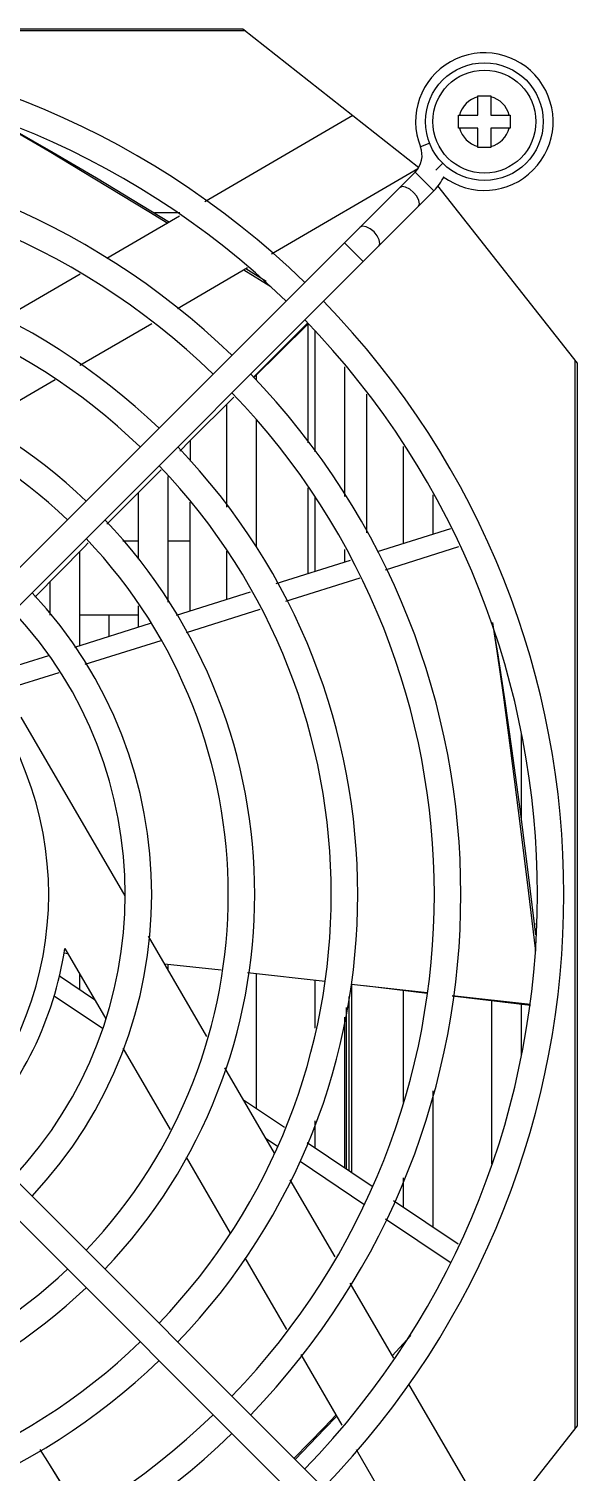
# Model space of a CAD drawing. Header units: millimetres. Extents: x 0 to 141, y -1 to 90.
# Drawn here: x 12.45 to 16.17, y 34.78 to 44.58 of the extents above; entities that cross this region are included whole.
import ezdxf

# ---------------------------------------------------------------- set-up
doc = ezdxf.new("R2010")
doc.units = ezdxf.units.MM

msp = doc.modelspace()

# ---------------------------------------------------------------- linework, layer by layer
for p, q in [((13.9168, 44.5667), (6.6632, 44.5667)), ((6.68, 44.58), (13.9, 44.58)), ((13.9, 44.58), (15.095, 43.6391)), ((15.4962, 43.9938), (15.4962, 44.125)), ((15.4962, 44.125), (15.5837, 44.125)), ((15.5837, 44.125), (15.5837, 43.9938)), ((14.6473, 43.9916), (13.64, 43.4059)), ((15.365, 43.9062), (15.365, 43.9938)), ((15.365, 43.9938), (15.4962, 43.9938)), ((15.5837, 43.9938), (15.715, 43.9938)), ((15.715, 43.9938), (15.715, 43.9062)), ((15.4962, 43.9062), (15.365, 43.9062)), ((15.4962, 43.775), (15.4962, 43.9062)), ((15.5837, 43.9062), (15.5837, 43.775)), ((15.715, 43.9062), (15.5837, 43.9062)), ((15.1685, 43.8037), (15.1055, 43.7788)), ((15.5837, 43.775), (15.4962, 43.775)), ((14.0929, 43.0523), (15.0872, 43.6304)), ((15.2582, 43.6682), (15.2098, 43.6198)), ((15.0698, 43.6071), (10.9335, 39.4708)), ((15.1971, 43.4798), (15.0698, 43.6071)), ((15.1971, 43.4798), (11.0607, 39.3435)), ((15.2223, 43.5136), (16.17, 42.31)), ((13.4693, 43.3067), (12.976, 43.0198)), ((13.4715, 43.3304), (13.2983, 43.3304)), ((14.7159, 42.9987), (14.5887, 43.126)), ((13.4553, 42.6815), (13.9308, 42.958)), ((13.9188, 42.9511), (14.0583, 42.8652)), ((12.7929, 42.9134), (12.2688, 42.6086)), ((13.9057, 42.9435), (14.0883, 42.8305)), ((12.7927, 42.2963), (13.2799, 42.5796)), ((13.9699, 42.2116), (14.337, 42.5786)), ((13.9722, 42.2094), (14.3413, 42.5746)), ((14.34, 42.5733), (14.34, 41.7685)), ((14.39, 41.7071), (14.39, 42.5291)), ((14.59, 42.2833), (14.59, 41.4024)), ((16.1567, 35.0731), (16.1567, 42.3269)), ((16.17, 42.31), (16.17, 35.09)), ((12.109, 41.8988), (12.6241, 42.1983)), ((13.99, 42.227), (13.99, 42.1928)), ((13.5392, 41.7811), (13.8372, 42.0789)), ((13.5393, 41.7811), (13.8388, 42.0774)), ((14.74, 42.0989), (14.74, 41.1558)), ((13.79, 41.3314), (13.79, 42.0291)), ((13.99, 41.9261), (13.99, 41.0608)), ((13.4704, 41.7121), (13.5392, 41.7811)), ((13.54, 41.7811), (13.54, 41.6426)), ((14.99, 41.0843), (14.99, 41.7431)), ((12.9758, 41.2153), (13.3438, 41.5849)), ((13.39, 41.5387), (13.39, 40.6853)), ((13.19, 40.9786), (13.19, 41.4305)), ((14.34, 41.4622), (14.34, 40.8792)), ((14.39, 40.895), (14.39, 41.3954)), ((15.19, 41.4142), (15.19, 41.1475)), ((13.54, 40.6267), (13.54, 41.3657)), ((14.8148, 41.029), (15.3123, 41.186)), ((13.19, 41.1), (13.0828, 41.1)), ((13.54, 41.1), (13.39, 41.1)), ((12.79, 41.0285), (12.79, 40.3899)), ((13.79, 40.7056), (13.79, 41.0318)), ((14.59, 41.0442), (14.59, 40.9581)), ((14.8682, 40.9062), (15.3657, 41.0631)), ((14.126, 40.8116), (14.6301, 40.9707)), ((12.59, 40.5968), (12.59, 40.826)), ((14.191, 40.6926), (14.6952, 40.8516)), ((13.4494, 40.5981), (13.9516, 40.7566)), ((12.79, 40.6), (13.19, 40.6)), ((12.99, 40.4531), (12.99, 40.6)), ((13.19, 40.5162), (13.19, 40.66)), ((13.5169, 40.4801), (14.0165, 40.6376)), ((12.7568, 40.3795), (13.2707, 40.5417)), ((15.5942, 40.5472), (15.6065, 40.47)), ((12.828, 40.2632), (13.3439, 40.4256)), ((12.1897, 40.2005), (12.5804, 40.3238)), ((12.274, 40.0888), (12.6516, 40.2077)), ((13.0992, 38.6896), (12.3928, 39.9045)), ((15.79, 39.788), (15.79, 39.2026)), ((15.8778, 38.5), (15.8869, 38.5)), ((13.6549, 37.7339), (13.2577, 38.417)), ((12.6852, 38.3022), (12.709, 38.2996)), ((12.69, 38.3323), (12.9679, 37.8544)), ((12.6537, 38.1461), (12.891, 37.9866)), ((12.79, 38.1603), (12.79, 38.0545)), ((13.3667, 38.2296), (13.7526, 38.1883)), ((13.39, 38.2271), (13.39, 38.1895)), ((13.9312, 38.1686), (14.4578, 38.1105)), ((13.99, 38.1621), (13.99, 37.2478)), ((11.0607, 38.0565), (15.1971, 33.9202)), ((14.39, 37.7922), (14.39, 38.1179)), ((14.6364, 38.0907), (15.1523, 38.0327)), ((14.64, 36.8108), (14.64, 38.0903)), ((14.7248, 38.0808), (15.1521, 38.0304)), ((14.99, 37.2869), (14.99, 38.0495)), ((12.6177, 38.0114), (12.9455, 37.7907)), ((14.6205, 36.8239), (14.6205, 38.0071)), ((15.3211, 38.0104), (15.8534, 37.9476)), ((15.3215, 38.0136), (15.8542, 37.9535)), ((15.59, 36.871), (15.59, 37.9787)), ((15.79, 37.9551), (15.79, 37.612)), ((10.9335, 37.9293), (15.0698, 33.793)), ((14.59, 37.8669), (14.59, 36.8444)), ((14.604, 36.835), (14.604, 37.9311)), ((13.0837, 37.6553), (13.4054, 37.102)), ((14.115, 36.9427), (13.7776, 37.5228)), ((15.19, 37.3663), (15.19, 36.4411)), ((13.9039, 37.3057), (14.182, 37.1187)), ((14.39, 36.9789), (14.39, 37.1625)), ((14.0568, 37.0426), (14.1343, 36.9905)), ((14.3353, 37.0157), (14.7779, 36.7181)), ((13.5143, 36.9146), (13.8137, 36.3998)), ((14.2874, 36.8875), (14.7211, 36.5958)), ((14.99, 36.5755), (14.99, 36.7742)), ((14.5252, 36.2371), (14.2204, 36.7613)), ((14.9232, 36.6204), (15.361, 36.3261)), ((14.8692, 36.4962), (15.307, 36.2018)), ((13.9117, 36.2312), (14.1949, 35.7441)), ((14.9249, 35.5498), (14.6281, 36.0602)), ((15.0413, 35.7047), (14.9886, 35.6469)), ((14.9886, 35.6469), (14.9147, 35.5672)), ((14.2936, 35.5744), (14.5723, 35.095)), ((15.6075, 34.3757), (15.0276, 35.3731)), ((16.17, 35.09), (15.2291, 33.895)), ((12.5195, 34.9283), (12.571, 34.8467)), ((14.6688, 34.9291), (15.2527, 33.925)), ((12.5709, 34.8467), (12.7941, 34.4873)), ((12.571, 34.8467), (12.7961, 34.4884))]:
    msp.add_line(p, q)
for points in [[(12.2212, 43.9601), (12.3239, 43.9008), (12.5826, 43.7488), (12.8941, 43.5623), (13.2611, 43.3398), (13.3902, 43.2607)], [(12.2216, 43.9608), (12.335, 43.8978), (12.6103, 43.7397), (12.9039, 43.567), (13.2748, 43.3447), (13.4018, 43.2674)], [(15.091, 43.3737), (15.0983, 43.3907), (15.0948, 43.4149), (15.0811, 43.4424), (15.0592, 43.4692), (15.0324, 43.4911), (15.0048, 43.5049), (14.9807, 43.5083), (14.9637, 43.501)], [(14.822, 43.1047), (14.8293, 43.1218), (14.8259, 43.1459), (14.8121, 43.1734), (14.7902, 43.2002), (14.7634, 43.2221), (14.7359, 43.2359), (14.7118, 43.2394), (14.6947, 43.232)], [(12.485, 40.7197), (12.8213, 41.0601), (12.849, 41.088)], [(15.6065, 40.47), (15.6242, 40.3527), (15.6666, 40.0557), (15.7151, 39.6959), (15.77, 39.2702), (15.8304, 38.783), (15.8866, 38.3146)], [(15.6073, 40.4701), (15.6287, 40.3421), (15.6768, 40.0283), (15.7249, 39.6911), (15.7824, 39.2626), (15.8395, 38.8141), (15.8869, 38.4253)], [(14.5322, 35.1641), (14.4511, 35.0794), (14.2478, 34.8695)], [(14.5364, 35.1568), (14.4534, 35.0688), (14.2553, 34.862)]]:
    msp.add_lwpolyline(points)
for radius in [0.4, 0.35]:
    msp.add_circle((15.54, 43.95), radius)
for centre, radius, start, end in [((10.29, 38.7), 5.79, 45.8941, 134.1059), ((15.54, 43.95), 0.467, 233.27377, 201.50156), ((10.29, 38.7), 5.61, 45.92272, 134.07728), ((15.54, 43.95), 0.1744, 104.52925, 165.47075), ((15.54, 43.95), 0.1744, 14.52925, 75.47075), ((15.54, 43.95), 0.1744, 194.52925, 255.47075), ((15.54, 43.95), 0.1744, 284.52925, 345.47075), ((10.29, 38.7), 5.09, 46.01675, 133.98325), ((14.9566, 43.7202), 0.16, 315, 21.50156), ((10.29, 38.7), 4.91, 46.05112, 133.94888), ((14.9566, 43.7202), 0.34, 315, 335.29439), ((10.29, 38.7), 4.39, 46.17563, 133.82437), ((10.29, 38.7), 4.21, 46.22589, 133.77411), ((10.29, 38.7), 5.79, 315.88954, 44.11046), ((10.29, 38.7), 5.61, 315.91815, 44.08185), ((10.29, 38.7), 3.69, 46.39674, 133.60326), ((10.29, 38.7), 3.51, 46.46852, 133.53148), ((10.29, 38.7), 5.09, 316.01218, 43.98782), ((10.29, 38.7), 4.91, 316.05112, 43.94888), ((10.29, 38.7), 4.39, 316.17563, 43.82437), ((10.29, 38.7), 4.21, 316.22589, 43.77411), ((10.29, 38.7), 3.69, 316.40274, 43.59726), ((10.29, 38.7), 3.51, 316.47452, 43.52548), ((10.29, 38.7), 2.99, 316.73173, 43.26827), ((10.29, 38.7), 2.81, 316.84266, 43.15734), ((10.29, 38.7), 2.29, 317.25224, 42.74776), ((10.318, 38.6981), 2.4, 316.71682, 351.23339), ((10.29, 38.7), 3.51, 226.46852, 313.53148), ((10.29, 38.7), 3.69, 226.39674, 313.60326), ((10.29, 38.7), 4.21, 226.22589, 313.77411), ((10.29, 38.7), 4.39, 226.17563, 313.82437), ((10.29, 38.7), 4.91, 226.05112, 313.94888), ((10.29, 38.7), 5.09, 226.01675, 313.98325)]:
    msp.add_arc(centre, radius, start, end)

doc.saveas('drawing.dxf')
